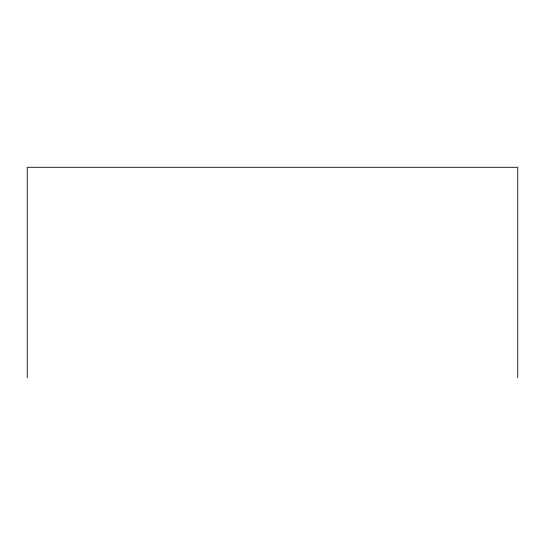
<?xml version="1.0" encoding="UTF-8"?>
<svg xmlns="http://www.w3.org/2000/svg" width="545" height="545" viewBox="0 0 545 545"><rect width="100%" height="100%" fill="white"/><g stroke="black" fill="none" stroke-linecap="round" stroke-linejoin="round"><path stroke-width="0.82" d="M517.75 377.719L517.75 167.281L27.25 167.281L27.25 377.719"/></g></svg>
